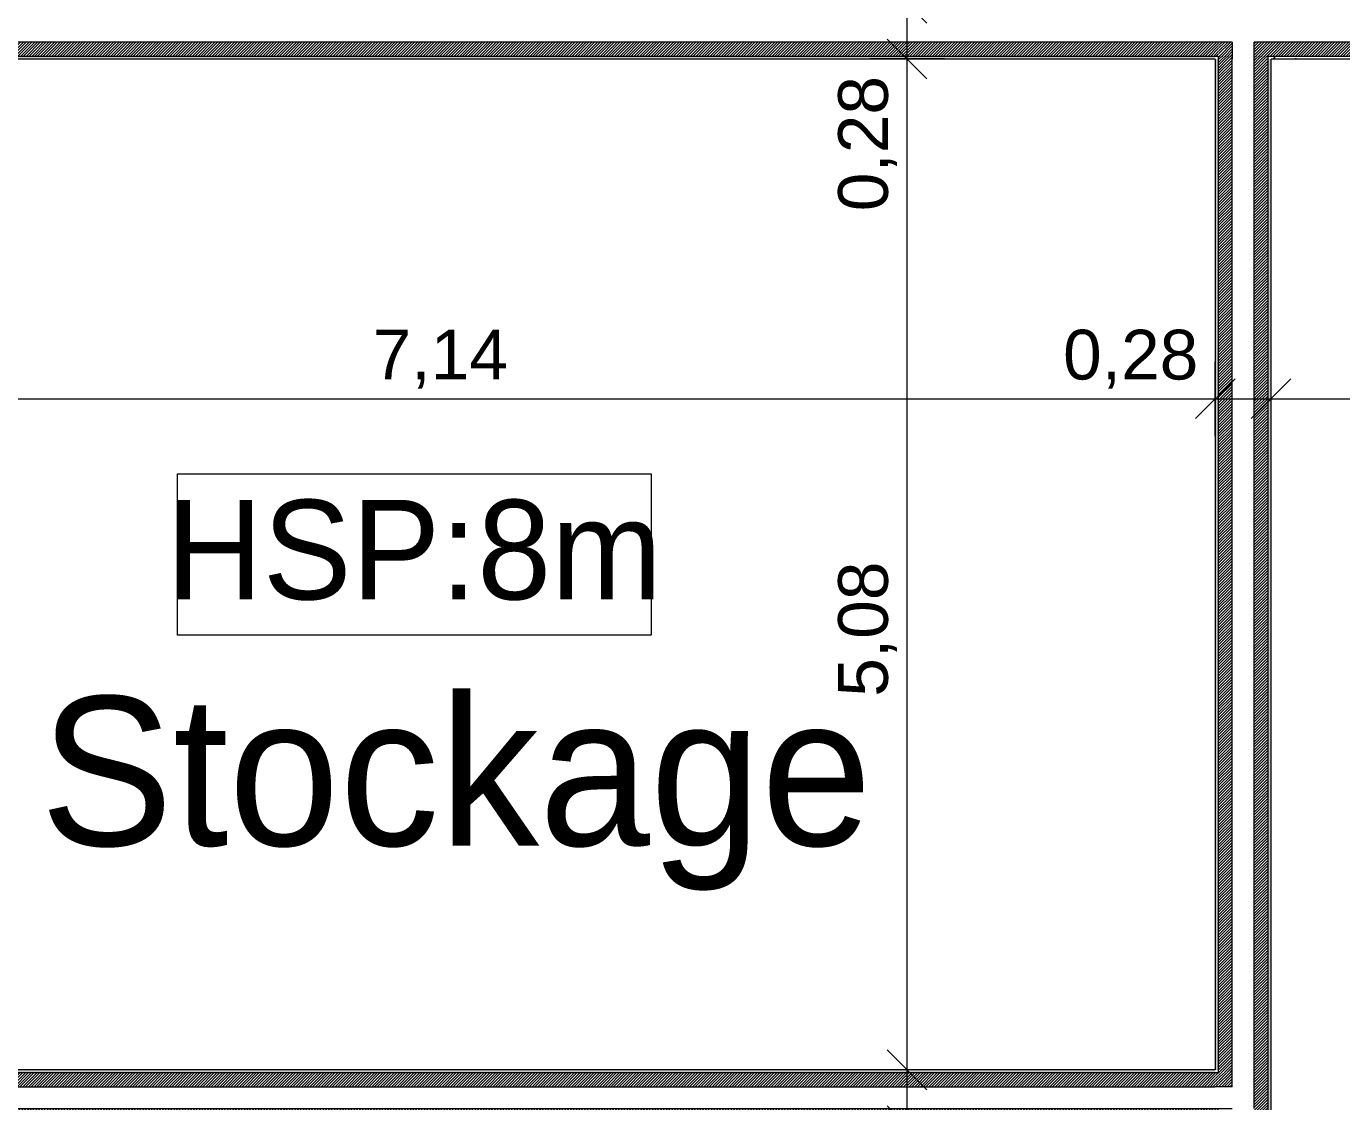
# Model space of a CAD drawing. Header units: millimetres. Extents: x -284281 to 1648660, y -821378 to -151356.
# Drawn here: x 398019 to 404631, y -211416 to -206011 of the extents above; entities that cross this region are included whole.
import ezdxf

# ---------------------------------------------------------------- set-up
doc = ezdxf.new("R2010")
doc.units = ezdxf.units.MM
doc.header["$MEASUREMENT"] = 0
doc.set_wipeout_variables(frame=1)
doc.linetypes.add('Wipeout_Contour', pattern=[1000, 0, -1000])
doc.layers.add('Cotations - 1_100', color=7, linetype='Continuous')
doc.layers.add('Hachure', color=7, linetype='Continuous')
doc.styles.add('STYLE_GENERE_1', font='AGENCYR.TTF')
doc.styles.add('STYLE_GENERE_2', font='arial.ttf')
doc.dimstyles.new('STYLE_GENERE__1', dxfattribs={"dimtxt": 250, "dimasz": 190, "dimexe": 0.18, "dimexo": 0.0625, "dimgap": 0, "dimtad": 1, "dimtih": 1, "dimtoh": 1, "dimlfac": 0.001, "dimzin": 0, "dimdsep": 46, "dimtxsty": 'STYLE_GENERE_2', "dimblk": 'ARROWHEAD_6', "dimblk1": 'ARROWHEAD_6', "dimblk2": 'ARROWHEAD_6', "dimcen": 0.09, "dimse1": 1, "dimse2": 1, "dimclrd": 7, "dimclre": 7, "dimclrt": 7, "dimazin": 0, "dimtfac": 1, "dimtdec": 4, "dimtmove": 0, "dimatfit": 3, "dimfxl": 1, "dimtolj": 1, "dimtzin": 0, "dimarcsym": 0})
doc.dimstyles.new('STYLE_GENERE__2', dxfattribs={"dimtxt": 250, "dimasz": 190, "dimexe": 0.18, "dimexo": 0.0625, "dimgap": 0, "dimtad": 1, "dimlfac": 0.001, "dimzin": 0, "dimdsep": 46, "dimtxsty": 'STYLE_GENERE_2', "dimblk": 'ARROWHEAD_6', "dimblk1": 'ARROWHEAD_6', "dimblk2": 'ARROWHEAD_6', "dimcen": 0.09, "dimse1": 1, "dimse2": 1, "dimclrd": 7, "dimclre": 7, "dimclrt": 7, "dimazin": 0, "dimtfac": 1, "dimtdec": 4, "dimtmove": 0, "dimatfit": 3, "dimfxl": 1, "dimtolj": 1, "dimtzin": 0, "dimarcsym": 0})
pattern_1 = [(45, (0, 0), (-7.07106781, 7.07106781), [])]
pattern_2 = [(45, (0, 175), (-55.684659, 55.684659), [0, -52.5, 0, -78.75]), (110, (175, 175), (74.000794, 26.934086), [0, -38.5, 0, -66.5])]

# ---------------------------------------------------------------- blocks, each defined once
blk = doc.blocks.new('Mur_182_2', base_point=(404275.6, -188434))
at = {"color": 254, "linetype": 'Wipeout_Contour', "lineweight": 0, "ltscale": 1815063.947592163}
blk.add_wipeout([(404190.6, -206175.6), (404260.6, -206175.6), (404260.6, -206160.6), (404190.6, -206160.6)], dxfattribs=at)
at = {"color": 254, "linetype": 'Wipeout_Contour', "lineweight": 0, "ltscale": 1823625.186963415}
blk.add_wipeout([(403995.6, -211255.6), (403995.6, -211270.6), (404010.6, -211270.6), (404010.6, -211255.6)], dxfattribs=at)
at = {"linetype": 'Continuous', "lineweight": 5, "true_color": 0x5f5f5f}
h = blk.add_hatch(dxfattribs=at)
h.set_pattern_fill('BRIQUES_TERRE_CUITE__INT_94', color=251, style=0, pattern_type=2)
h.set_pattern_definition(pattern_1)
h.paths.add_polyline_path([(404190.6, -206175.6), (404260.6, -206175.6), (404260.6, -206160.6), (404190.6, -206160.6)])
h = blk.add_hatch(dxfattribs=at)
h.set_pattern_fill('ENDUIT_0002', color=251, style=0, pattern_type=2)
h.set_pattern_definition(pattern_2)
h.paths.add_polyline_path([(403995.6, -211255.6), (403995.6, -211270.6), (404010.6, -211270.6), (404010.6, -211255.6)])
at = {"color": 254, "linetype": 'Wipeout_Contour', "lineweight": 0, "ltscale": 1814743.260060637}
blk.add_wipeout([(404080.6, -206175.6), (404190.6, -206175.6), (404190.6, -206160.6), (404080.6, -206160.6)], dxfattribs=at)
at = {"color": 254, "linetype": 'Wipeout_Contour', "lineweight": 0, "ltscale": 1824903.924218993}
blk.add_wipeout([(404275.6, -216615.6), (404275.6, -206175.6), (404260.6, -206175.6), (404260.6, -216615.6)], dxfattribs=at)
at = {"linetype": 'Continuous', "lineweight": 5, "true_color": 0x5f5f5f}
h = blk.add_hatch(dxfattribs=at)
h.set_pattern_fill('ENDUIT_0002', color=251, style=0, pattern_type=2)
h.set_pattern_definition(pattern_2)
h.paths.add_polyline_path([(404275.6, -216615.6), (404275.6, -206175.6), (404260.6, -206175.6), (404260.6, -216615.6)])
at = {"color": 254, "linetype": 'Wipeout_Contour', "lineweight": 0, "ltscale": 1814422.58392811}
blk.add_wipeout([(404010.6, -206175.6), (404080.6, -206175.6), (404080.6, -206160.6), (404010.6, -206160.6)], dxfattribs=at)
at = {"linetype": 'Continuous', "lineweight": 5, "true_color": 0x5f5f5f}
h = blk.add_hatch(dxfattribs=at)
h.set_pattern_fill('BRIQUES_TERRE_CUITE__INT_94', color=251, style=0, pattern_type=2)
h.set_pattern_definition(pattern_1)
h.paths.add_polyline_path([(404010.6, -206175.6), (404080.6, -206175.6), (404080.6, -206160.6), (404010.6, -206160.6)])
at = {"color": 254, "linetype": 'Wipeout_Contour', "lineweight": 0, "ltscale": 1814666.017556563}
blk.add_wipeout([(404080.6, -206160.6), (404190.6, -206160.6), (404190.6, -206090.6), (404080.6, -206090.6)], dxfattribs=at)
at = {"color": 254, "linetype": 'Wipeout_Contour', "lineweight": 0, "ltscale": 1818948.044532359}
blk.add_wipeout([(404010.6, -211255.6), (404010.6, -206175.6), (403995.6, -206175.6), (403995.6, -211255.6)], dxfattribs=at)
at = {"linetype": 'Continuous', "lineweight": 5, "true_color": 0x5f5f5f}
h = blk.add_hatch(dxfattribs=at)
h.set_pattern_fill('ENDUIT_0002', color=251, style=0, pattern_type=2)
h.set_pattern_definition(pattern_2)
h.paths.add_polyline_path([(404010.6, -211255.6), (404010.6, -206175.6), (403995.6, -206175.6), (403995.6, -211255.6)])
at = {"color": 254, "linetype": 'Wipeout_Contour', "lineweight": 0, "ltscale": 1824753.283521102}
blk.add_wipeout([(404260.6, -216615.6), (404260.6, -206175.6), (404190.6, -206175.6), (404190.6, -216615.6)], dxfattribs=at)
at = {"linetype": 'Continuous', "lineweight": 5, "true_color": 0x5f5f5f}
h = blk.add_hatch(dxfattribs=at)
h.set_pattern_fill('BRIQUES_TERRE_CUITE__INT_94', color=251, style=0, pattern_type=2)
h.set_pattern_definition(pattern_1)
h.paths.add_polyline_path([(404260.6, -216615.6), (404260.6, -206175.6), (404190.6, -206175.6), (404190.6, -216615.6)])
at = {"color": 7, "linetype": 'Continuous', "lineweight": 5}
for p, q in [((404260.6, -206175.6), (404260.6, -206160.6)), ((404260.6, -216615.6), (404260.6, -206175.6))]:
    blk.add_line(p, q, dxfattribs=at)
at = {"color": 7, "linetype": 'Continuous', "lineweight": 5, "flags": 128}
blk.add_lwpolyline([(404275.6, -216615.6), (404275.6, -206175.6)], dxfattribs=at)
at = {"color": 254, "linetype": 'Wipeout_Contour', "lineweight": 0, "ltscale": 1824340.472831799}
blk.add_wipeout([(404080.6, -211340.6), (404080.6, -211450.6), (404190.6, -211450.6), (404190.6, -211340.6)], dxfattribs=at)
at = {"color": 254, "linetype": 'Wipeout_Contour', "lineweight": 0, "ltscale": 1819497.702428551}
blk.add_wipeout([(404190.6, -211340.6), (404190.6, -206175.6), (404080.6, -206175.6), (404080.6, -211340.6)], dxfattribs=at)
at = {"color": 7, "linetype": 'Continuous', "lineweight": 5}
for p, q in [((404190.6, -206160.6), (404190.6, -206090.6)), ((404190.6, -206175.6), (404190.6, -206160.6)), ((404190.6, -211340.6), (404190.6, -206175.6)), ((404190.6, -211450.6), (404190.6, -211340.6))]:
    blk.add_line(p, q, dxfattribs=at)
at = {"color": 254, "linetype": 'Wipeout_Contour', "lineweight": 0, "ltscale": 1823854.61627721}
blk.add_wipeout([(404010.6, -211270.6), (404010.6, -211340.6), (404080.6, -211340.6), (404080.6, -211270.6)], dxfattribs=at)
at = {"linetype": 'Continuous', "lineweight": 5, "true_color": 0x5f5f5f}
h = blk.add_hatch(dxfattribs=at)
h.set_pattern_fill('BRIQUES_TERRE_CUITE__INT_94', color=251, style=0, pattern_type=2)
h.set_pattern_definition(pattern_1)
h.paths.add_polyline_path([(404010.6, -211270.6), (404010.6, -211340.6), (404080.6, -211340.6), (404080.6, -211270.6)])
at = {"color": 7, "linetype": 'Continuous', "lineweight": 5}
blk.add_line((404080.6, -211340.6), (404010.6, -211340.6), dxfattribs=at)
at = {"color": 254, "linetype": 'Wipeout_Contour', "lineweight": 0, "ltscale": 1819112.982430669}
blk.add_wipeout([(404080.6, -211270.6), (404080.6, -206175.6), (404010.6, -206175.6), (404010.6, -211270.6)], dxfattribs=at)
at = {"linetype": 'Continuous', "lineweight": 5, "true_color": 0x5f5f5f}
h = blk.add_hatch(dxfattribs=at)
h.set_pattern_fill('BRIQUES_TERRE_CUITE__INT_94', color=251, style=0, pattern_type=2)
h.set_pattern_definition(pattern_1)
h.paths.add_polyline_path([(404080.6, -211270.6), (404080.6, -206175.6), (404010.6, -206175.6), (404010.6, -211270.6)])
at = {"color": 7, "linetype": 'Continuous', "lineweight": 5}
for p, q in [((404080.6, -206090.6), (404080.6, -206160.6)), ((404010.6, -206160.6), (404010.6, -206175.6)), ((404010.6, -206175.6), (404010.6, -211270.6)), ((404080.6, -206160.6), (404080.6, -206175.6)), ((404080.6, -211270.6), (404080.6, -206175.6)), ((404010.6, -211270.6), (403995.6, -211270.6)), ((404080.6, -211340.6), (404080.6, -211270.6))]:
    blk.add_line(p, q, dxfattribs=at)
at = {"color": 7, "linetype": 'Continuous', "lineweight": 5, "flags": 128}
blk.add_lwpolyline([(403995.6, -206175.6), (403995.6, -211255.6)], dxfattribs=at)
blk = doc.blocks.new('Mur_194_2', base_point=(396575.1, -205895.6))
at = {"color": 254, "linetype": 'Wipeout_Contour', "lineweight": 0, "ltscale": 1822421.480263476}
blk.add_wipeout([(404190.6, -206090.6), (408520.1, -206090.6), (408520.1, -205980.6), (404190.6, -205980.6)], dxfattribs=at)
at = {"color": 254, "linetype": 'Wipeout_Contour', "lineweight": 0, "ltscale": 1814271.158337583}
blk.add_wipeout([(403995.6, -206175.6), (404010.6, -206175.6), (404010.6, -206160.6), (403995.6, -206160.6)], dxfattribs=at)
at = {"color": 254, "linetype": 'Wipeout_Contour', "lineweight": 0, "ltscale": 1822660.889667463}
blk.add_wipeout([(404275.6, -206175.6), (408435.1, -206175.6), (408435.1, -206160.6), (404275.6, -206160.6)], dxfattribs=at)
at = {"linetype": 'Continuous', "lineweight": 5, "true_color": 0x5f5f5f}
h = blk.add_hatch(dxfattribs=at)
h.set_pattern_fill('ENDUIT_0002', color=251, style=0, pattern_type=2)
h.set_pattern_definition(pattern_2)
h.paths.add_polyline_path([(403995.6, -206175.6), (404010.6, -206175.6), (404010.6, -206160.6), (403995.6, -206160.6)])
h = blk.add_hatch(dxfattribs=at)
h.set_pattern_fill('ENDUIT_0002', color=251, style=0, pattern_type=2)
h.set_pattern_definition(pattern_2)
h.paths.add_polyline_path([(404275.6, -206175.6), (408435.1, -206175.6), (408435.1, -206160.6), (404275.6, -206160.6)])
at = {"color": 254, "linetype": 'Wipeout_Contour', "lineweight": 0, "ltscale": 1814502.484488957}
blk.add_wipeout([(404080.6, -206090.6), (404190.6, -206090.6), (404190.6, -205980.6), (404080.6, -205980.6)], dxfattribs=at)
at = {"color": 254, "linetype": 'Wipeout_Contour', "lineweight": 0, "ltscale": 1801305.67495809}
blk.add_wipeout([(396770.1, -206090.6), (404080.6, -206090.6), (404080.6, -205980.6), (396770.1, -205980.6)], dxfattribs=at)
at = {"color": 254, "linetype": 'Wipeout_Contour', "lineweight": 0, "ltscale": 1801547.655244562}
blk.add_wipeout([(396855.1, -206175.6), (403995.6, -206175.6), (403995.6, -206160.6), (396855.1, -206160.6)], dxfattribs=at)
at = {"color": 254, "linetype": 'Wipeout_Contour', "lineweight": 0, "ltscale": 1815215.388173554}
blk.add_wipeout([(404260.6, -206175.6), (404275.6, -206175.6), (404275.6, -206160.6), (404260.6, -206160.6)], dxfattribs=at)
at = {"linetype": 'Continuous', "lineweight": 5, "true_color": 0x5f5f5f}
h = blk.add_hatch(dxfattribs=at)
h.set_pattern_fill('ENDUIT_0002', color=251, style=0, pattern_type=2)
h.set_pattern_definition(pattern_2)
h.paths.add_polyline_path([(396855.1, -206175.6), (403995.6, -206175.6), (403995.6, -206160.6), (396855.1, -206160.6)])
h = blk.add_hatch(dxfattribs=at)
h.set_pattern_fill('ENDUIT_0002', color=251, style=0, pattern_type=2)
h.set_pattern_definition(pattern_2)
h.paths.add_polyline_path([(404260.6, -206175.6), (404275.6, -206175.6), (404275.6, -206160.6), (404260.6, -206160.6)])
at = {"color": 254, "linetype": 'Wipeout_Contour', "lineweight": 0, "ltscale": 1814345.327771995}
blk.add_wipeout([(404010.6, -206160.6), (404080.6, -206160.6), (404080.6, -206090.6), (404010.6, -206090.6)], dxfattribs=at)
at = {"color": 254, "linetype": 'Wipeout_Contour', "lineweight": 0, "ltscale": 1822584.037730479}
blk.add_wipeout([(404260.6, -206160.6), (408450.1, -206160.6), (408450.1, -206090.6), (404260.6, -206090.6)], dxfattribs=at)
at = {"linetype": 'Continuous', "lineweight": 5, "true_color": 0x5f5f5f}
h = blk.add_hatch(dxfattribs=at)
h.set_pattern_fill('BRIQUES_TERRE_CUITE__INT_94', color=251, style=0, pattern_type=2)
h.set_pattern_definition(pattern_1)
h.paths.add_polyline_path([(404010.6, -206160.6), (404080.6, -206160.6), (404080.6, -206090.6), (404010.6, -206090.6)])
h = blk.add_hatch(dxfattribs=at)
h.set_pattern_fill('BRIQUES_TERRE_CUITE__INT_94', color=251, style=0, pattern_type=2)
h.set_pattern_definition(pattern_1)
h.paths.add_polyline_path([(404260.6, -206160.6), (408450.1, -206160.6), (408450.1, -206090.6), (404260.6, -206090.6)])
at = {"color": 7, "linetype": 'Continuous', "lineweight": 5}
blk.add_line((404080.6, -206090.6), (404080.6, -206160.6), dxfattribs=at)
at = {"color": 254, "linetype": 'Wipeout_Contour', "lineweight": 0, "ltscale": 1801469.942947924}
blk.add_wipeout([(396840.1, -206160.6), (404010.6, -206160.6), (404010.6, -206090.6), (396840.1, -206090.6)], dxfattribs=at)
at = {"color": 254, "linetype": 'Wipeout_Contour', "lineweight": 0, "ltscale": 1814986.718736872}
blk.add_wipeout([(404190.6, -206160.6), (404260.6, -206160.6), (404260.6, -206090.6), (404190.6, -206090.6)], dxfattribs=at)
at = {"linetype": 'Continuous', "lineweight": 5, "true_color": 0x5f5f5f}
h = blk.add_hatch(dxfattribs=at)
h.set_pattern_fill('BRIQUES_TERRE_CUITE__INT_94', color=251, style=0, pattern_type=2)
h.set_pattern_definition(pattern_1)
h.paths.add_polyline_path([(396840.1, -206160.6), (404010.6, -206160.6), (404010.6, -206090.6), (396840.1, -206090.6)])
h = blk.add_hatch(dxfattribs=at)
h.set_pattern_fill('BRIQUES_TERRE_CUITE__INT_94', color=251, style=0, pattern_type=2)
h.set_pattern_definition(pattern_1)
h.paths.add_polyline_path([(404190.6, -206160.6), (404260.6, -206160.6), (404260.6, -206090.6), (404190.6, -206090.6)])
at = {"color": 7, "linetype": 'Continuous', "lineweight": 5}
for p, q in [((404010.6, -206090.6), (396840.1, -206090.6)), ((404080.6, -206090.6), (404010.6, -206090.6)), ((404260.6, -206090.6), (404190.6, -206090.6)), ((404190.6, -206160.6), (404190.6, -206090.6)), ((408450.1, -206090.6), (404260.6, -206090.6)), ((396840.1, -206160.6), (404010.6, -206160.6)), ((404010.6, -206160.6), (404010.6, -206175.6)), ((404260.6, -206175.6), (404260.6, -206160.6)), ((404260.6, -206160.6), (408450.1, -206160.6))]:
    blk.add_line(p, q, dxfattribs=at)
at = {"color": 7, "linetype": 'Continuous', "lineweight": 5, "flags": 128}
for points in [[(396855.1, -206175.6), (403995.6, -206175.6)], [(404275.6, -206175.6), (408435.1, -206175.6)]]:
    blk.add_lwpolyline(points, dxfattribs=at)
blk = doc.blocks.new('Mur_199_2', base_point=(404275.6, -211395.6))
at = {"color": 254, "linetype": 'Wipeout_Contour', "lineweight": 0, "ltscale": 1798390.532274812}
blk.add_wipeout([(396855.1, -211340.6), (396855.1, -211270.6), (396840.1, -211270.6), (396840.1, -211340.6)], dxfattribs=at)
at = {"color": 254, "linetype": 'Wipeout_Contour', "lineweight": 0, "ltscale": 1824037.77991171}
blk.add_wipeout([(403995.6, -211450.6), (403995.6, -211520.6), (404010.6, -211520.6), (404010.6, -211450.6)], dxfattribs=at)
at = {"linetype": 'Continuous', "lineweight": 5, "true_color": 0x5f5f5f}
h = blk.add_hatch(dxfattribs=at)
h.set_pattern_fill('BRIQUES_TERRE_CUITE__INT_94', color=251, style=0, pattern_type=2)
h.set_pattern_definition(pattern_1)
h.paths.add_polyline_path([(396855.1, -211340.6), (396855.1, -211270.6), (396840.1, -211270.6), (396840.1, -211340.6)])
h = blk.add_hatch(dxfattribs=at)
h.set_pattern_fill('BRIQUES_TERRE_CUITE__INT_94', color=251, style=0, pattern_type=2)
h.set_pattern_definition(pattern_1)
h.paths.add_polyline_path([(403995.6, -211450.6), (403995.6, -211520.6), (404010.6, -211520.6), (404010.6, -211450.6)])
at = {"color": 254, "linetype": 'Wipeout_Contour', "lineweight": 0, "ltscale": 1798559.762360394}
blk.add_wipeout([(396855.1, -211450.6), (396855.1, -211340.6), (396840.1, -211340.6), (396840.1, -211450.6)], dxfattribs=at)
at = {"color": 254, "linetype": 'Wipeout_Contour', "lineweight": 0, "ltscale": 1823870.855199742}
blk.add_wipeout([(403995.6, -211340.6), (403995.6, -211450.6), (404010.6, -211450.6), (404010.6, -211340.6)], dxfattribs=at)
at = {"color": 254, "linetype": 'Wipeout_Contour', "lineweight": 0, "ltscale": 1823703.973803495}
blk.add_wipeout([(403995.6, -211270.6), (403995.6, -211340.6), (404010.6, -211340.6), (404010.6, -211270.6)], dxfattribs=at)
at = {"color": 254, "linetype": 'Wipeout_Contour', "lineweight": 0, "ltscale": 1798729.036029094}
blk.add_wipeout([(396855.1, -211520.6), (396855.1, -211450.6), (396840.1, -211450.6), (396840.1, -211520.6)], dxfattribs=at)
at = {"linetype": 'Continuous', "lineweight": 5, "true_color": 0x5f5f5f}
h = blk.add_hatch(dxfattribs=at)
h.set_pattern_fill('BRIQUES_TERRE_CUITE__INT_94', color=251, style=0, pattern_type=2)
h.set_pattern_definition(pattern_1)
h.paths.add_polyline_path([(403995.6, -211270.6), (403995.6, -211340.6), (404010.6, -211340.6), (404010.6, -211270.6)])
h = blk.add_hatch(dxfattribs=at)
h.set_pattern_fill('BRIQUES_TERRE_CUITE__INT_94', color=251, style=0, pattern_type=2)
h.set_pattern_definition(pattern_1)
h.paths.add_polyline_path([(396855.1, -211520.6), (396855.1, -211450.6), (396840.1, -211450.6), (396840.1, -211520.6)])
at = {"color": 254, "linetype": 'Wipeout_Contour', "lineweight": 0, "ltscale": 1810967.866572908}
blk.add_wipeout([(403995.6, -211255.6), (396855.1, -211255.6), (396855.1, -211270.6), (403995.6, -211270.6)], dxfattribs=at)
at = {"color": 254, "linetype": 'Wipeout_Contour', "lineweight": 0, "ltscale": 1798409.725094299}
blk.add_wipeout([(396840.1, -211450.6), (396840.1, -211340.6), (396770.1, -211340.6), (396770.1, -211450.6)], dxfattribs=at)
at = {"color": 254, "linetype": 'Wipeout_Contour', "lineweight": 0, "ltscale": 1824021.483892066}
blk.add_wipeout([(404010.6, -211340.6), (404010.6, -211450.6), (404080.6, -211450.6), (404080.6, -211340.6)], dxfattribs=at)
at = {"color": 254, "linetype": 'Wipeout_Contour', "lineweight": 0, "ltscale": 1811462.761242796}
blk.add_wipeout([(396855.1, -211535.6), (403995.6, -211535.6), (403995.6, -211520.6), (396855.1, -211520.6)], dxfattribs=at)
at = {"linetype": 'Continuous', "lineweight": 5, "true_color": 0x5f5f5f}
h = blk.add_hatch(dxfattribs=at)
h.set_pattern_fill('ENDUIT_0002', color=251, style=0, pattern_type=2)
h.set_pattern_definition(pattern_2)
h.paths.add_polyline_path([(403995.6, -211255.6), (396855.1, -211255.6), (396855.1, -211270.6), (403995.6, -211270.6)])
h = blk.add_hatch(dxfattribs=at)
h.set_pattern_fill('ENDUIT_0002', color=251, style=0, pattern_type=2)
h.set_pattern_definition(pattern_2)
h.paths.add_polyline_path([(396855.1, -211535.6), (403995.6, -211535.6), (403995.6, -211520.6), (396855.1, -211520.6)])
at = {"color": 254, "linetype": 'Wipeout_Contour', "lineweight": 0, "ltscale": 1811383.362768654}
blk.add_wipeout([(396855.1, -211520.6), (403995.6, -211520.6), (403995.6, -211450.6), (396855.1, -211450.6)], dxfattribs=at)
at = {"linetype": 'Continuous', "lineweight": 5, "true_color": 0x5f5f5f}
h = blk.add_hatch(dxfattribs=at)
h.set_pattern_fill('BRIQUES_TERRE_CUITE__INT_94', color=251, style=0, pattern_type=2)
h.set_pattern_definition(pattern_1)
h.paths.add_polyline_path([(396855.1, -211520.6), (403995.6, -211520.6), (403995.6, -211450.6), (396855.1, -211450.6)])
at = {"color": 7, "linetype": 'Continuous', "lineweight": 5}
for p, q in [((396840.1, -211520.6), (396855.1, -211520.6)), ((396855.1, -211520.6), (403995.6, -211520.6)), ((403995.6, -211520.6), (404010.6, -211520.6))]:
    blk.add_line(p, q, dxfattribs=at)
at = {"color": 7, "linetype": 'Continuous', "lineweight": 5, "flags": 128}
blk.add_lwpolyline([(396855.1, -211535.6), (403995.6, -211535.6)], dxfattribs=at)
at = {"color": 254, "linetype": 'Wipeout_Contour', "lineweight": 0, "ltscale": 1811215.263606972}
blk.add_wipeout([(396855.1, -211450.6), (403995.6, -211450.6), (403995.6, -211340.6), (396855.1, -211340.6)], dxfattribs=at)
at = {"color": 7, "linetype": 'Continuous', "lineweight": 5}
for p, q in [((396770.1, -211450.6), (396840.1, -211450.6)), ((396840.1, -211450.6), (396855.1, -211450.6)), ((396855.1, -211450.6), (403995.6, -211450.6)), ((403995.6, -211450.6), (404010.6, -211450.6)), ((404010.6, -211450.6), (404080.6, -211450.6))]:
    blk.add_line(p, q, dxfattribs=at)
at = {"color": 254, "linetype": 'Wipeout_Contour', "lineweight": 0, "ltscale": 1811047.207894712}
blk.add_wipeout([(396855.1, -211340.6), (403995.6, -211340.6), (403995.6, -211270.6), (396855.1, -211270.6)], dxfattribs=at)
at = {"linetype": 'Continuous', "lineweight": 5, "true_color": 0x5f5f5f}
h = blk.add_hatch(dxfattribs=at)
h.set_pattern_fill('BRIQUES_TERRE_CUITE__INT_94', color=251, style=0, pattern_type=2)
h.set_pattern_definition(pattern_1)
h.paths.add_polyline_path([(396855.1, -211340.6), (403995.6, -211340.6), (403995.6, -211270.6), (396855.1, -211270.6)])
at = {"color": 7, "linetype": 'Continuous', "lineweight": 5}
for p, q in [((396855.1, -211270.6), (396840.1, -211270.6)), ((403995.6, -211270.6), (396855.1, -211270.6)), ((404010.6, -211270.6), (403995.6, -211270.6)), ((396840.1, -211340.6), (396770.1, -211340.6)), ((396855.1, -211340.6), (396840.1, -211340.6)), ((396855.1, -211340.6), (403995.6, -211340.6)), ((404010.6, -211340.6), (403995.6, -211340.6)), ((404080.6, -211340.6), (404010.6, -211340.6))]:
    blk.add_line(p, q, dxfattribs=at)
at = {"color": 7, "linetype": 'Continuous', "lineweight": 5, "flags": 128}
blk.add_lwpolyline([(403995.6, -211255.6), (396855.1, -211255.6)], dxfattribs=at)
blk = doc.blocks.new('*D999')
at = {"layer": 'Cotations - 1_100', "color": 7, "linetype": 'Continuous', "lineweight": 5, "transparency": 16777216}
for p, q in [((396855.1, -208070.2), (396855.1, -207695.2)), ((403995.6, -208070.2), (403995.6, -207695.2)), ((396955.1, -207782.7), (396755.1, -207982.7)), ((404095.6, -207782.7), (403895.6, -207982.7)), ((396855.1, -207882.7), (403995.6, -207882.7))]:
    blk.add_line(p, q, dxfattribs=at)
at = {"layer": 'Cotations - 1_100', "color": 7, "lineweight": 5, "transparency": 16777216, "char_height": 250, "attachment_point": 7, "style": 'STYLE_GENERE_2'}
for s, insert in [('\\A1;{\\pql;\\fArial|b0|i0|c0|p38;7,14}', (399760.2, -207832.7)), ('\\A1;{\\pql;\\fArial|b0|i0|c0|p38;0,28}', (403230.4, -207832.7))]:
    blk.add_mtext(s, dxfattribs=dict(at, insert=insert))
blk = doc.blocks.new('ARROWHEAD_6')
at = {"color": 0, "linetype": 'Continuous', "lineweight": 0}
for p, q in [((-0.5, -0.5), (0.5, 0.5)), ((0, 0), (-1, 0))]:
    blk.add_line(p, q, dxfattribs=at)
blk = doc.blocks.new('*D1000')
at = {"layer": 'Cotations - 1_100', "color": 7, "linetype": 'Continuous', "lineweight": 5, "transparency": 16777216}
for p, q in [((403995.6, -208070.2), (403995.6, -207695.2)), ((404275.6, -208070.2), (404275.6, -207695.2)), ((404095.6, -207782.7), (403895.6, -207982.7)), ((404375.6, -207782.7), (404175.6, -207982.7)), ((403995.6, -207882.7), (404275.6, -207882.7))]:
    blk.add_line(p, q, dxfattribs=at)
blk = doc.blocks.new('*D1001')
at = {"layer": 'Cotations - 1_100', "color": 7, "linetype": 'Continuous', "lineweight": 5, "transparency": 16777216}
for p, q in [((404275.6, -208070.2), (404275.6, -207695.2)), ((408435.1, -208070.2), (408435.1, -207695.2)), ((404375.6, -207782.7), (404175.6, -207982.7)), ((408535.1, -207782.7), (408335.1, -207982.7)), ((404275.6, -207882.7), (408435.1, -207882.7))]:
    blk.add_line(p, q, dxfattribs=at)
at = {"layer": 'Cotations - 1_100', "color": 7, "lineweight": 5, "transparency": 16777216, "char_height": 250, "attachment_point": 7, "style": 'STYLE_GENERE_2'}
for s, insert in [('\\A1;{\\pql;\\fArial|b0|i0|c0|p38;4,16}', (405690.2, -207832.7)), ('\\A1;{\\pql;\\fArial|b0|i0|c0|p38;0,28}', (407669.9, -207832.7))]:
    blk.add_mtext(s, dxfattribs=dict(at, insert=insert))
blk = doc.blocks.new('*D1013')
at = {"layer": 'Cotations - 1_100', "color": 7, "linetype": 'Continuous', "lineweight": 5, "transparency": 16777216}
for p, q in [((396855.1, -212920.4), (396855.1, -212545.4)), ((403995.6, -212920.4), (403995.6, -212545.4)), ((396955.1, -212632.9), (396755.1, -212832.9)), ((404095.6, -212632.9), (403895.6, -212832.9)), ((396855.1, -212732.9), (403995.6, -212732.9))]:
    blk.add_line(p, q, dxfattribs=at)
at = {"layer": 'Cotations - 1_100', "color": 7, "lineweight": 5, "transparency": 16777216, "char_height": 250, "attachment_point": 7, "style": 'STYLE_GENERE_2'}
for s, insert in [('\\A1;{\\pql;\\fArial|b0|i0|c0|p38;7,14}', (399760.2, -212682.9)), ('\\A1;{\\pql;\\fArial|b0|i0|c0|p38;0,28}', (403230.4, -212682.9))]:
    blk.add_mtext(s, dxfattribs=dict(at, insert=insert))
blk = doc.blocks.new('*D1014')
at = {"layer": 'Cotations - 1_100', "color": 7, "linetype": 'Continuous', "lineweight": 5, "transparency": 16777216}
for p, q in [((403995.6, -212920.4), (403995.6, -212545.4)), ((404275.6, -212920.4), (404275.6, -212545.4)), ((404095.6, -212632.9), (403895.6, -212832.9)), ((404375.6, -212632.9), (404175.6, -212832.9)), ((403995.6, -212732.9), (404275.6, -212732.9))]:
    blk.add_line(p, q, dxfattribs=at)
blk = doc.blocks.new('*D1015')
at = {"layer": 'Cotations - 1_100', "color": 7, "linetype": 'Continuous', "lineweight": 5, "transparency": 16777216}
for p, q in [((404275.6, -212920.4), (404275.6, -212545.4)), ((408435.1, -212920.4), (408435.1, -212545.4)), ((404375.6, -212632.9), (404175.6, -212832.9)), ((408535.1, -212632.9), (408335.1, -212832.9)), ((404275.6, -212732.9), (408435.1, -212732.9))]:
    blk.add_line(p, q, dxfattribs=at)
at = {"layer": 'Cotations - 1_100', "color": 7, "lineweight": 5, "transparency": 16777216, "char_height": 250, "attachment_point": 7, "style": 'STYLE_GENERE_2'}
for s, insert in [('\\A1;{\\pql;\\fArial|b0|i0|c0|p38;4,16}', (405690.2, -212682.9)), ('\\A1;{\\pql;\\fArial|b0|i0|c0|p38;0,28}', (407669.9, -212682.9))]:
    blk.add_mtext(s, dxfattribs=dict(at, insert=insert))
blk = doc.blocks.new('*D1019')
at = {"layer": 'Cotations - 1_100', "color": 7, "linetype": 'Continuous', "lineweight": 5, "transparency": 16777216}
for p, q in [((402346.2, -211155.6), (402546.2, -211355.6)), ((402633.7, -211255.6), (402258.7, -211255.6)), ((402446.2, -211535.6), (402446.2, -211255.6)), ((402346.2, -211435.6), (402546.2, -211635.6)), ((402633.7, -211535.6), (402258.7, -211535.6))]:
    blk.add_line(p, q, dxfattribs=at)
blk = doc.blocks.new('*D1020')
at = {"layer": 'Cotations - 1_100', "color": 7, "linetype": 'Continuous', "lineweight": 5, "transparency": 16777216}
for p, q in [((402346.2, -206075.6), (402546.2, -206275.6)), ((402633.7, -206175.6), (402258.7, -206175.6)), ((402446.2, -211255.6), (402446.2, -206175.6)), ((402346.2, -211155.6), (402546.2, -211355.6)), ((402633.7, -211255.6), (402258.7, -211255.6))]:
    blk.add_line(p, q, dxfattribs=at)
at = {"layer": 'Cotations - 1_100', "color": 7, "lineweight": 5, "transparency": 16777216, "char_height": 250, "attachment_point": 7, "rotation": 90, "style": 'STYLE_GENERE_2'}
for s, insert in [('\\A1;{\\pql;\\fArial|b0|i0|c0|p38;0,28}', (402396.2, -206940.7)), ('\\A1;{\\pql;\\fArial|b0|i0|c0|p38;5,08}', (402396.2, -209380.7))]:
    blk.add_mtext(s, dxfattribs=dict(at, insert=insert))
blk = doc.blocks.new('*D1021')
at = {"layer": 'Cotations - 1_100', "color": 7, "linetype": 'Continuous', "lineweight": 5, "transparency": 16777216}
for p, q in [((402346.2, -205795.6), (402546.2, -205995.6)), ((402633.7, -205895.6), (402258.7, -205895.6)), ((402446.2, -206175.6), (402446.2, -205895.6)), ((402346.2, -206075.6), (402546.2, -206275.6)), ((402633.7, -206175.6), (402258.7, -206175.6))]:
    blk.add_line(p, q, dxfattribs=at)
blk = doc.blocks.new('*D1027')
at = {"layer": 'Cotations - 1_100', "color": 7, "linetype": 'Continuous', "lineweight": 5, "transparency": 16777216}
for p, q in [((407583.2, -206275.6), (407383.2, -206075.6)), ((407483.2, -206175.6), (407483.2, -206025.6)), ((407670.7, -206175.6), (407295.7, -206175.6)), ((407483.2, -216615.6), (407483.2, -206175.6)), ((407383.2, -216515.6), (407583.2, -216715.6)), ((407670.7, -216615.6), (407295.7, -216615.6)), ((407483.2, -216765.6), (407483.2, -216615.6))]:
    blk.add_line(p, q, dxfattribs=at)
at = {"layer": 'Cotations - 1_100', "color": 7, "lineweight": 5, "transparency": 16777216, "insert": (407433.2, -211823), "char_height": 250, "attachment_point": 7, "rotation": 90, "style": 'STYLE_GENERE_2'}
blk.add_mtext('\\A1;{\\pql;\\fArial|b0|i0|c0|p38;10,44}', dxfattribs=at)

msp = doc.modelspace()

# ---------------------------------------------------------------- linework, layer by layer
at = {"layer": 'Hachure', "color": 7, "linetype": 'Continuous', "lineweight": 5, "flags": 128}
msp.add_lwpolyline([(398779.65438, -208259.66007), (401160.19938, -208259.66007), (401160.19938, -209070.47507), (398779.65438, -209070.47507)], close=True, dxfattribs=at)

# ---------------------------------------------------------------- block references
at = {"color": 7, "lineweight": 5}
msp.add_blockref('Mur_182_2', (404275.55265, -188433.9971), dxfattribs=at)

# ---------------------------------------------------------------- texts
at = {"layer": 'Hachure', "color": 250, "linetype": 'Continuous', "lineweight": 5, "true_color": 0x1f1f1f, "attachment_point": 5, "style": 'STYLE_GENERE_1'}
for s, insert, char_height in [('\\A1;{\\pqc;\\fAgency FB|b0|i0|c0|p34;HSP:8m}', (399969.92688, -208644.79521), 500), ('\\A1;{\\pqc;\\fAgency FB|b0|i0|c0|p34;S\\fAgency FB|b0|i0|c0|p34;tockage}', (400179.02007, -209866.88674), 750)]:
    msp.add_mtext(s, dxfattribs=dict(at, insert=insert, char_height=char_height))

# ---------------------------------------------------------------- next in the draw order: block references
at = {"color": 7, "lineweight": 5}
for name, p in [('Mur_194_2', (396575.06106, -205895.57011)), ('Mur_199_2', (404275.55265, -211395.57011))]:
    msp.add_blockref(name, p, dxfattribs=at)

# ---------------------------------------------------------------- next in the draw order: dimensions: what is measured, and where the dimension line sits
at = {"layer": 'Cotations - 1_100', "color": 7, "linetype": 'Continuous', "lineweight": 5}
for base, p1, p2, picture, middle in [((408435.06106, -207882.70572), (404275.55265, -209914.7836), (408435.06106, -211395.57011), '*D1001', (406014.86811, -207707.70572)), ((404275.55265, -207882.70572), (403995.55265, -209914.7836), (404275.55265, -209914.7836), '*D1000', (403555.11391, -207707.70572)), ((408435.06106, -212732.89423), (404275.55265, -209914.7836), (408435.06106, -211395.57011), '*D1015', (406014.86811, -212557.89423))]:
    dim = msp.add_linear_dim(base=base, p1=p1, p2=p2, dimstyle='STYLE_GENERE__1', dxfattribs=at)
    dim.commit()
    dim.dimension.update_dxf_attribs({"geometry": picture, "text_midpoint": middle, "dimtype": 160})

# ---------------------------------------------------------------- next in the draw order: dimensions: what is measured, and where the dimension line sits
for base, p1, p2, picture, middle in [((402446.19202, -205895.57011), (403995.55265, -206175.57011), (403995.55265, -205895.57011), '*D1021', (402271.19202, -206616.00886)), ((402446.19202, -206175.57011), (400425.30686, -211255.57011), (403995.55265, -206175.57011), '*D1020', (402271.19202, -209056.00886)), ((407483.21361, -206175.57011), (404275.55265, -216615.57011), (404275.55265, -206175.57011), '*D1027', (407308.21361, -211402.99764)), ((402446.19202, -211255.57011), (400425.30686, -211535.57011), (400425.30686, -211255.57011), '*D1019', (402271.19202, -211976.00886))]:
    dim = msp.add_linear_dim(base=base, p1=p1, p2=p2, angle=90, dimstyle='STYLE_GENERE__2', dxfattribs=at)
    dim.commit()
    dim.dimension.update_dxf_attribs({"geometry": picture, "text_midpoint": middle, "dimtype": 160, "text_rotation": 90})
for base, p1, p2, picture, middle in [((403995.55265, -207882.70572), (396855.06106, -211395.57011), (403995.55265, -209914.7836), '*D999', (400084.86811, -207707.70572)), ((403995.55265, -212732.89423), (396855.06106, -216615.57011), (403995.55265, -209914.7836), '*D1013', (400084.86811, -212557.89423)), ((404275.55265, -212732.89423), (403995.55265, -209914.7836), (404275.55265, -209914.7836), '*D1014', (403555.11391, -212557.89423))]:
    dim = msp.add_linear_dim(base=base, p1=p1, p2=p2, dimstyle='STYLE_GENERE__1', dxfattribs=at)
    dim.commit()
    dim.dimension.update_dxf_attribs({"geometry": picture, "text_midpoint": middle, "dimtype": 160})

doc.saveas('drawing.dxf')
